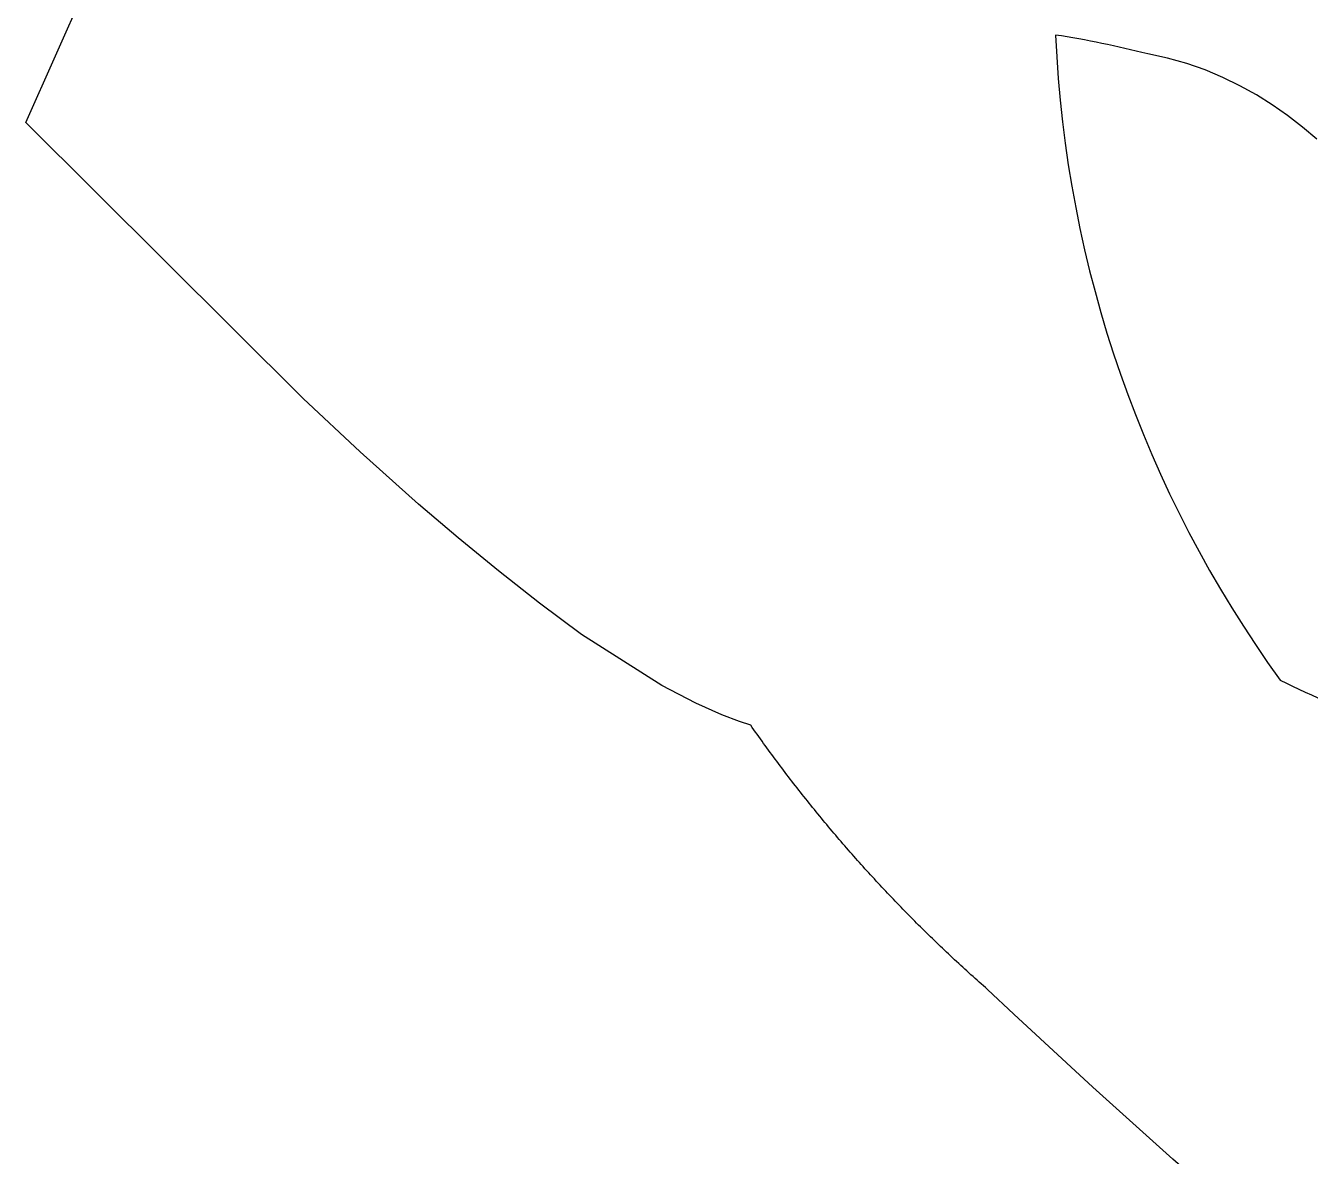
# Model space of a CAD drawing. Extents: x 156 to 510, y 849 to 1306.
# Drawn here: x 203.2 to 254, y 977.1 to 1021.9 of the extents above; entities that cross this region are included whole.
import ezdxf

# ---------------------------------------------------------------- set-up
doc = ezdxf.new("R2010")
doc.units = 0
doc.layers.add('color#3f3f3fff', color=1, linetype='CONTINUOUS')

msp = doc.modelspace()

# ---------------------------------------------------------------- linework, layer by layer
at = {"layer": 'color#3f3f3fff'}
for points in [[(314.691, 930.927, -0.066393), (241.203, 983.751), (241.12, 983.823), (241.038, 983.896), (240.956, 983.969), (240.873, 984.042), (240.791, 984.115), (240.71, 984.188), (240.628, 984.262), (240.546, 984.335), (240.465, 984.409), (240.384, 984.483), (240.302, 984.557), (240.221, 984.631), (240.14, 984.705), (240.06, 984.78), (239.979, 984.854), (239.899, 984.929), (239.818, 985.004), (239.738, 985.079), (239.658, 985.155), (239.578, 985.23), (239.499, 985.306), (239.419, 985.381), (239.339, 985.457), (239.26, 985.533), (239.181, 985.609), (239.102, 985.685), (239.023, 985.762), (238.944, 985.839), (238.866, 985.915), (238.787, 985.992), (238.709, 986.069), (238.631, 986.146), (238.553, 986.224), (238.475, 986.301), (238.397, 986.379), (238.32, 986.456), (238.242, 986.534), (238.165, 986.612), (238.088, 986.691), (238.011, 986.769), (237.934, 986.847), (237.857, 986.926), (237.781, 987.005), (237.704, 987.084), (237.628, 987.163), (237.552, 987.242), (237.476, 987.321), (237.4, 987.401), (237.324, 987.481), (237.249, 987.56), (237.173, 987.64), (237.098, 987.72), (237.023, 987.801), (236.948, 987.881), (236.873, 987.961), (236.799, 988.042), (236.724, 988.123), (236.65, 988.204), (236.576, 988.285), (236.502, 988.366), (236.428, 988.447), (236.354, 988.529), (236.281, 988.611), (236.207, 988.692), (236.134, 988.774), (236.061, 988.856), (235.988, 988.938), (235.915, 989.021), (235.842, 989.103), (235.77, 989.186), (235.697, 989.269), (235.625, 989.351), (235.553, 989.434), (235.481, 989.518), (235.41, 989.601), (235.338, 989.684), (235.267, 989.768), (235.195, 989.852), (235.124, 989.935), (235.053, 990.019), (234.982, 990.104), (234.912, 990.188), (234.841, 990.272), (234.771, 990.357), (234.701, 990.441), (234.631, 990.526), (234.561, 990.611), (234.491, 990.696), (234.421, 990.781), (234.352, 990.867), (234.283, 990.952), (234.214, 991.038), (234.145, 991.124), (234.076, 991.209), (234.007, 991.295), (233.939, 991.382), (233.871, 991.468), (233.803, 991.554), (233.735, 991.641), (233.667, 991.728), (233.599, 991.814), (233.532, 991.901), (233.464, 991.988), (233.397, 992.076), (233.33, 992.163), (233.263, 992.25), (233.196, 992.338), (233.13, 992.426), (233.064, 992.514), (232.997, 992.602), (232.931, 992.69), (232.865, 992.778), (232.8, 992.866), (232.734, 992.955), (232.669, 993.043), (232.603, 993.132), (232.538, 993.221), (232.473, 993.31), (232.409, 993.399), (232.344, 993.489), (232.28, 993.578), (232.215, 993.668), (232.151, 993.757), (232.087, 993.847), (232.024, 993.937), (231.96, 994.027), (231.897, 994.117), (231.833, 994.207), (231.39, 994.353), (230.689, 994.622), (229.658, 995.08), (228.319, 995.779), (225.134, 997.802), (224.302, 998.415), (223.479, 999.038), (221.855, 1000.311), (220.261, 1001.619), (218.693, 1002.958), (216.386, 1005.018), (214.122, 1007.129), (203.151, 1018.055), (207.846, 1028.622)], [(254.23, 1017.392), (253.66, 1017.871), (253.072, 1018.325), (252.465, 1018.75), (251.837, 1019.146), (251.185, 1019.51), (250.51, 1019.839), (249.809, 1020.132), (249.081, 1020.385), (248.324, 1020.598), (247.537, 1020.767, 0.025083), (243.894, 1021.513, 0.147225), (252.782, 995.992, 0.035493), (256.816, 994.314, 0.005274)]]:
    msp.add_lwpolyline(points, format="xyb", dxfattribs=at)

doc.saveas('drawing.dxf')
